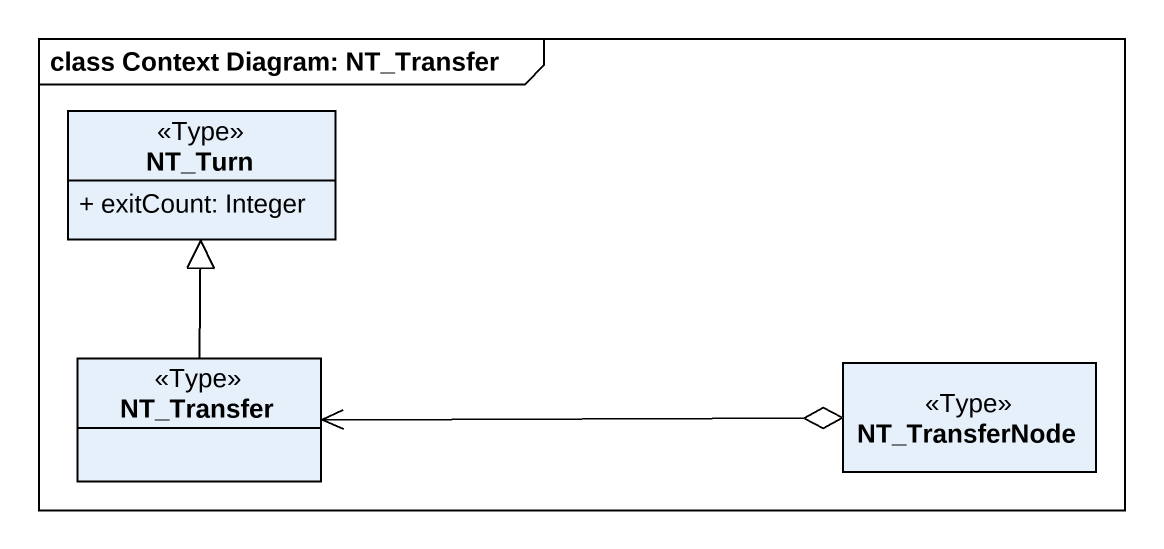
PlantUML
@startuml
mainframe class Context Diagram: NT_Transfer
hide circle
hide empty members
skinparam classAttributeIconSize 0
class NT_Turn <<Type>> {
  + exitCount: Integer
}
class NT_Transfer <<Type>>
class NT_TransferNode <<Type>>
NT_Transfer -up-|> NT_Turn
NT_Transfer <-right-o NT_TransferNode
@enduml
